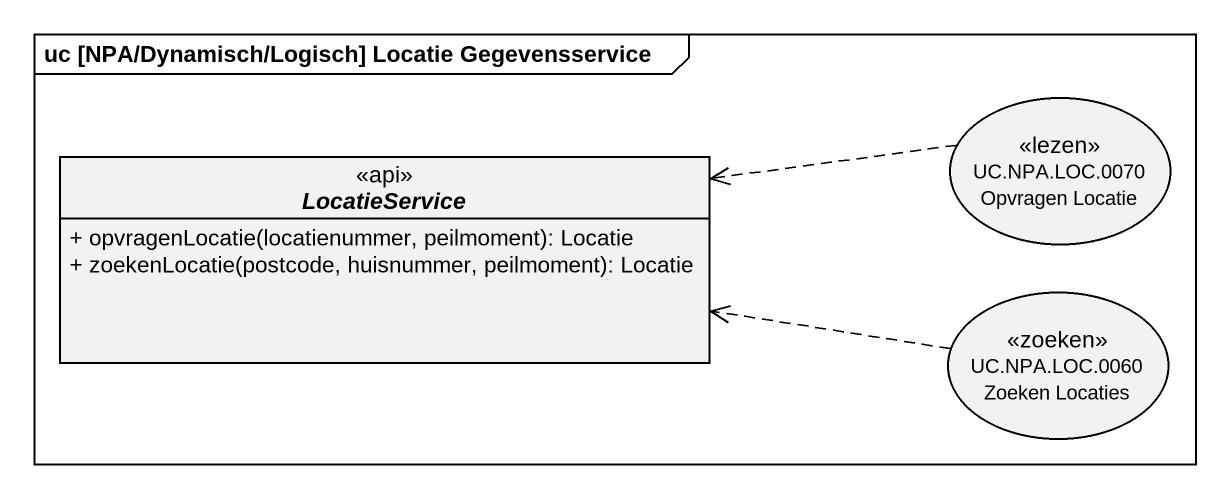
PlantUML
@startuml
mainframe uc [NPA/Dynamisch/Logisch] Locatie Gegevensservice
allowmixing
hide circle
hide empty members
skinparam classAttributeIconSize 0
usecase "UC.NPA.LOC.0070 Opvragen Locatie" as UC_NPA_LOC_0070_Opvragen <<lezen>>
interface LocatieService <<api>> {
  + opvragenLocatie(locatienummer, peilmoment): Locatie
  + zoekenLocatie(postcode, huisnummer, peilmoment): Locatie
}
usecase "UC.NPA.LOC.0060 Zoeken Locaties" as UC_NPA_LOC_0060_Zoeken <<zoeken>>
UC_NPA_LOC_0070_Opvragen .left.> LocatieService
UC_NPA_LOC_0060_Zoeken .left.> LocatieService
@enduml
